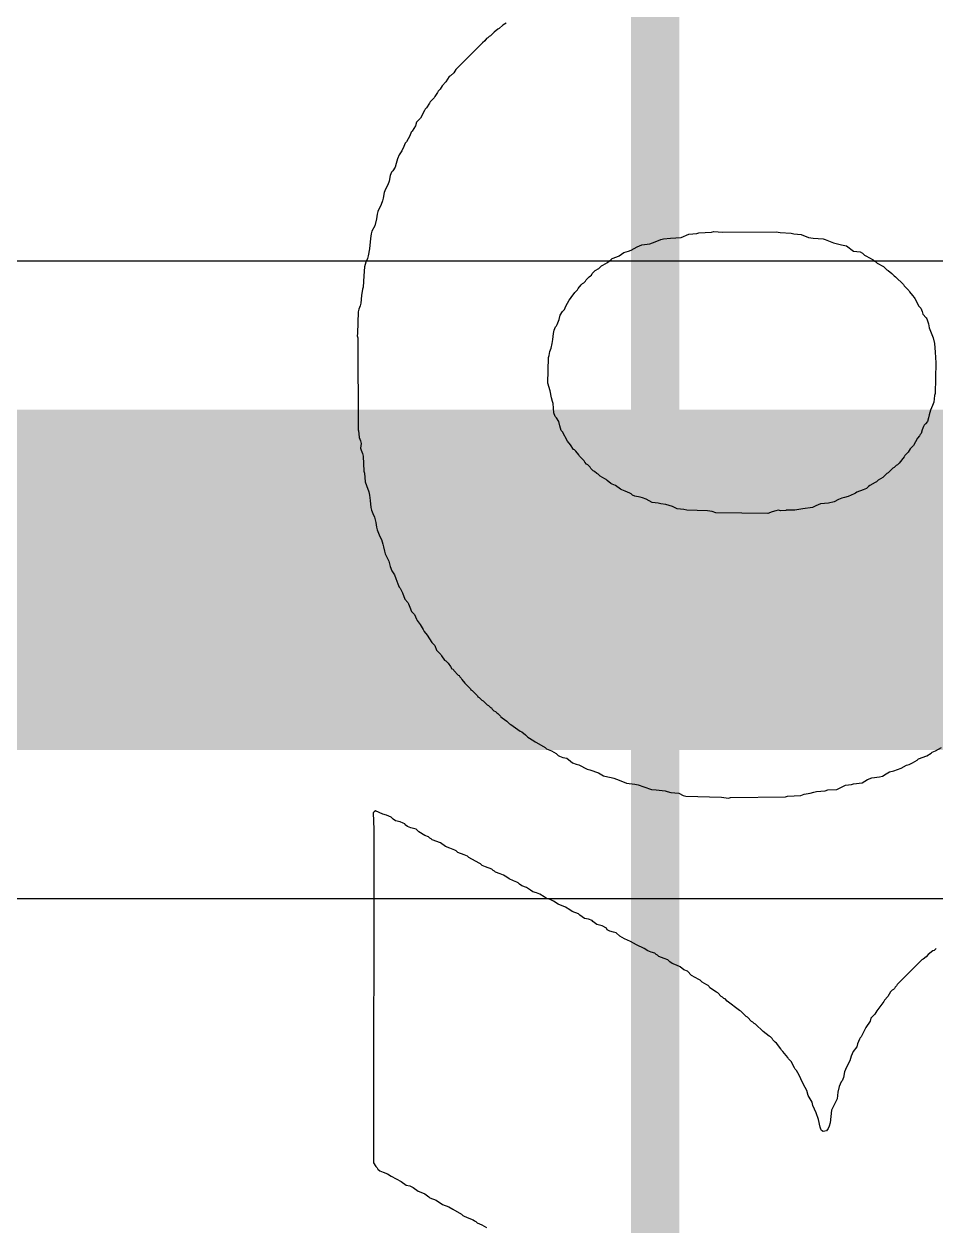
# Model space of a CAD drawing. Header units: inches. Extents: x 0 to 12.7, y -0.1 to 3.5.
# Drawn here: x 0.9085 to 1.0023, y 0.9078 to 1.0315 of the extents above; entities that cross this region are included whole.
import ezdxf

# ---------------------------------------------------------------- set-up
doc = ezdxf.new("R2010")
doc.units = ezdxf.units.IN
doc.header["$MEASUREMENT"] = 0
for name, color, linetype in [('Bottom Overlay', 54, 'Continuous'), ('Top Layer', 1, 'Continuous'), ('Top Overlay', 2, 'Continuous')]:
    doc.layers.add(name, color=color, linetype=linetype)

# ---------------------------------------------------------------- blocks, each defined once
blk = doc.blocks.new('SX1276S8S_T_X1_1')
at = {"layer": 'Top Overlay'}
blk.add_lwpolyline([(0.313, 0.317, 0.005, 0.005, 0), (-0.314, 0.317, 0.005, 0.005, 0)], format="xyseb", dxfattribs=at)

msp = doc.modelspace()

# ---------------------------------------------------------------- linework, layer by layer
at = {"layer": 'Bottom Overlay'}
for p, q in [((0.95772, 1.03134), (0.95737, 1.03099)), ((0.95807, 1.03155), (0.95772, 1.03134)), ((0.95633, 1.03016), (0.95619, 1.03002)), ((0.95647, 1.03023), (0.95633, 1.03016)), ((0.95685, 1.03061), (0.95647, 1.03023)), ((0.95723, 1.03092), (0.95685, 1.03061)), ((0.95737, 1.03099), (0.95723, 1.03092)), ((0.95563, 1.02953), (0.95289, 1.02678)), ((0.95588, 1.02971), (0.95563, 1.02953)), ((0.95605, 1.02995), (0.95588, 1.02971)), ((0.95619, 1.03002), (0.95605, 1.02995)), ((0.95268, 1.02643), (0.95236, 1.02612)), ((0.95289, 1.02678), (0.95268, 1.02643)), ((0.95149, 1.02511), (0.95129, 1.02476)), ((0.95188, 1.0255), (0.95149, 1.02511)), ((0.95222, 1.02605), (0.95188, 1.0255)), ((0.95236, 1.02612), (0.95222, 1.02605)), ((0.95066, 1.02386), (0.95024, 1.02344)), ((0.95073, 1.024), (0.95066, 1.02386)), ((0.95101, 1.02442), (0.95073, 1.024)), ((0.95108, 1.02456), (0.95101, 1.02442)), ((0.95129, 1.02476), (0.95108, 1.02456)), ((0.94975, 1.02268), (0.94968, 1.02254)), ((0.94989, 1.02282), (0.94975, 1.02268)), ((0.95017, 1.0233), (0.94989, 1.02282)), ((0.95024, 1.02344), (0.95017, 1.0233)), ((0.94927, 1.02177), (0.94885, 1.02136)), ((0.94968, 1.02254), (0.94927, 1.02177)), ((0.94829, 1.02031), (0.94815, 1.01996)), ((0.9484, 1.02042), (0.94829, 1.02031)), ((0.94875, 1.02097), (0.9484, 1.02042)), ((0.94885, 1.02136), (0.94875, 1.02097)), ((0.94767, 1.0192), (0.94753, 1.01885)), ((0.94781, 1.01934), (0.94767, 1.0192)), ((0.94815, 1.01996), (0.94781, 1.01934)), ((0.94708, 1.01798), (0.9469, 1.0176)), ((0.94735, 1.0184), (0.94708, 1.01798)), ((0.94753, 1.01885), (0.94735, 1.0184)), ((0.94666, 1.01673), (0.94641, 1.01635)), ((0.94676, 1.01711), (0.94666, 1.01673)), ((0.9469, 1.0176), (0.94676, 1.01711)), ((0.94603, 1.01527), (0.94589, 1.01492)), ((0.94614, 1.01586), (0.94603, 1.01527)), ((0.94628, 1.01621), (0.94614, 1.01586)), ((0.94641, 1.01635), (0.94628, 1.01621)), ((0.94551, 1.01412), (0.94541, 1.01353)), ((0.94565, 1.01447), (0.94551, 1.01412)), ((0.94589, 1.01492), (0.94565, 1.01447)), ((0.9452, 1.0129), (0.94488, 1.01217)), ((0.94534, 1.01325), (0.9452, 1.0129)), ((0.94541, 1.01353), (0.94534, 1.01325)), ((0.94481, 1.01189), (0.94474, 1.01141)), ((0.94488, 1.01217), (0.94481, 1.01189)), ((0.94457, 1.01068), (0.94426, 1.01015)), ((0.94474, 1.01141), (0.94457, 1.01068)), ((0.94412, 1.00939), (0.94401, 1.00831)), ((0.94419, 1.00987), (0.94412, 1.00939)), ((0.94426, 1.01015), (0.94419, 1.00987)), ((0.97285, 1.00883), (0.97341, 1.00904)), ((0.97341, 1.00904), (0.974, 1.00928)), ((0.974, 1.00928), (0.97428, 1.00935)), ((0.97428, 1.00935), (0.97498, 1.00942)), ((0.97498, 1.00942), (0.97609, 1.00949)), ((0.97609, 1.00949), (0.97686, 1.00984)), ((0.97686, 1.00984), (0.97769, 1.00991)), ((0.97769, 1.00991), (0.9779, 1.00998)), ((0.9779, 1.00998), (0.97922, 1.01005)), ((0.97922, 1.01005), (0.97943, 1.01012)), ((0.97943, 1.01012), (0.98033, 1.01005)), ((0.98033, 1.01005), (0.98587, 1.01008)), ((0.98587, 1.01008), (0.98628, 1.01001)), ((0.98628, 1.01001), (0.9874, 1.00994)), ((0.9874, 1.00994), (0.98768, 1.00987)), ((0.98768, 1.00987), (0.98844, 1.00981)), ((0.98844, 1.00981), (0.98917, 1.00949)), ((0.98917, 1.00949), (0.98966, 1.00942)), ((0.98966, 1.00942), (0.9907, 1.00935)), ((0.9907, 1.00935), (0.99091, 1.00928)), ((0.99091, 1.00928), (0.99126, 1.00914)), ((0.99126, 1.00914), (0.99175, 1.00894)), ((0.94401, 1.00831), (0.94387, 1.00761)), ((0.96969, 1.00761), (0.97018, 1.00796)), ((0.97018, 1.00796), (0.97066, 1.0081)), ((0.97066, 1.0081), (0.97094, 1.00817)), ((0.97094, 1.00817), (0.97157, 1.00852)), ((0.97157, 1.00852), (0.97205, 1.00873)), ((0.97205, 1.00873), (0.97285, 1.00883)), ((0.99175, 1.00894), (0.99258, 1.00873)), ((0.99258, 1.00873), (0.9931, 1.00862)), ((0.9931, 1.00862), (0.99383, 1.0081)), ((0.99383, 1.0081), (0.99449, 1.008)), ((0.99449, 1.008), (0.99474, 1.00789)), ((0.99474, 1.00789), (0.99495, 1.00768)), ((0.94363, 1.00695), (0.94349, 1.00647)), ((0.94381, 1.00734), (0.94363, 1.00695)), ((0.94387, 1.00761), (0.94381, 1.00734)), ((0.9676, 1.00629), (0.96788, 1.00657)), ((0.96788, 1.00657), (0.96802, 1.00664)), ((0.96802, 1.00664), (0.96851, 1.00692)), ((0.96851, 1.00692), (0.96889, 1.00723)), ((0.96889, 1.00723), (0.96899, 1.00734)), ((0.96899, 1.00734), (0.96945, 1.00751)), ((0.96945, 1.00751), (0.96969, 1.00761)), ((0.99495, 1.00768), (0.99509, 1.00761)), ((0.99509, 1.00761), (0.99585, 1.0072)), ((0.99585, 1.0072), (0.99599, 1.00706)), ((0.99599, 1.00706), (0.99613, 1.00699)), ((0.99613, 1.00699), (0.99627, 1.00685)), ((0.99627, 1.00685), (0.99689, 1.0065)), ((0.94342, 1.00556), (0.94335, 1.00438)), ((0.94349, 1.00647), (0.94342, 1.00556)), ((0.96631, 1.00514), (0.96663, 1.00546)), ((0.96663, 1.00546), (0.96677, 1.00553)), ((0.96677, 1.00553), (0.96687, 1.00563)), ((0.96687, 1.00563), (0.96694, 1.00577)), ((0.96694, 1.00577), (0.96725, 1.00608)), ((0.96725, 1.00608), (0.9676, 1.00629)), ((0.99689, 1.0065), (0.99724, 1.00615)), ((0.99724, 1.00615), (0.99738, 1.00608)), ((0.99738, 1.00608), (0.99776, 1.00577)), ((0.99776, 1.00577), (0.99801, 1.00553)), ((0.99801, 1.00553), (0.99815, 1.00546)), ((0.99815, 1.00546), (0.99895, 1.00466)), ((0.94328, 1.00417), (0.94318, 1.00351)), ((0.94335, 1.00438), (0.94328, 1.00417)), ((0.96513, 1.00382), (0.96541, 1.0041)), ((0.96541, 1.0041), (0.96548, 1.00424)), ((0.96548, 1.00424), (0.96579, 1.00462)), ((0.96579, 1.00462), (0.96593, 1.00476)), ((0.96593, 1.00476), (0.96607, 1.00483)), ((0.96607, 1.00483), (0.96624, 1.005)), ((0.96624, 1.005), (0.96631, 1.00514)), ((0.99895, 1.00466), (0.99902, 1.00452)), ((0.99902, 1.00452), (0.9995, 1.00403)), ((0.94318, 1.00351), (0.94311, 1.00274)), ((0.96423, 1.00243), (0.96457, 1.00306)), ((0.96457, 1.00306), (0.96471, 1.0032)), ((0.96471, 1.0032), (0.96478, 1.00333)), ((0.96478, 1.00333), (0.96513, 1.00382)), ((0.9995, 1.00403), (0.99957, 1.00389)), ((0.99957, 1.00389), (0.99989, 1.00351)), ((0.99989, 1.00351), (1.00006, 1.00333)), ((1.00006, 1.00333), (1.00013, 1.0032)), ((1.00013, 1.0032), (1.00055, 1.00243)), ((0.94283, 1.00184), (0.94276, 0.99961)), ((0.9429, 1.00212), (0.94283, 1.00184)), ((0.94304, 1.00246), (0.9429, 1.00212)), ((0.94311, 1.00274), (0.94304, 1.00246)), ((0.96364, 1.00149), (0.96388, 1.00187)), ((0.96388, 1.00187), (0.96409, 1.00208)), ((0.96409, 1.00208), (0.96423, 1.00243)), ((1.00055, 1.00243), (1.00076, 1.00222)), ((1.00076, 1.00222), (1.0009, 1.00187)), ((1.0009, 1.00187), (1.00097, 1.00159)), ((1.00097, 1.00159), (1.00128, 1.00121)), ((0.96315, 1.00031), (0.96325, 1.00041)), ((0.96325, 1.00041), (0.96332, 1.00055)), ((0.96332, 1.00055), (0.96353, 1.00104)), ((0.96353, 1.00104), (0.96364, 1.00149)), ((1.00128, 1.00121), (1.00138, 1.00111)), ((1.00138, 1.00111), (1.00152, 1.00062)), ((1.00152, 1.00062), (1.00159, 1.0002)), ((0.94276, 0.99961), (0.94273, 0.99937)), ((0.94273, 0.99937), (0.9428, 0.99916)), ((0.9428, 0.99916), (0.94283, 0.98966)), ((0.96287, 0.99899), (0.96294, 0.99961)), ((0.96294, 0.99961), (0.96301, 0.99996)), ((0.96301, 0.99996), (0.96315, 1.00031)), ((1.00159, 1.0002), (1.00201, 0.99916)), ((1.00201, 0.99916), (1.00215, 0.9986)), ((0.96256, 0.99777), (0.9627, 0.99812)), ((0.9627, 0.99812), (0.9628, 0.99857)), ((0.9628, 0.99857), (0.96287, 0.99899)), ((1.00215, 0.9986), (1.00222, 0.9977)), ((0.96235, 0.9945), (0.96242, 0.99714)), ((0.96242, 0.99714), (0.96249, 0.99735)), ((0.96249, 0.99735), (0.96256, 0.99777)), ((1.00222, 0.9977), (1.00229, 0.99659)), ((1.00229, 0.99659), (1.00222, 0.99345)), ((0.96259, 0.9937), (0.96235, 0.9945)), ((0.96273, 0.993), (0.96259, 0.9937)), ((0.96284, 0.99262), (0.96273, 0.993)), ((1.00215, 0.99325), (1.00208, 0.99255)), ((1.00222, 0.99345), (1.00215, 0.99325)), ((0.9629, 0.99241), (0.96284, 0.99262)), ((0.96297, 0.99144), (0.9629, 0.99241)), ((1.00173, 0.99171), (1.00159, 0.99123)), ((1.00194, 0.9922), (1.00173, 0.99171)), ((1.00208, 0.99255), (1.00194, 0.9922)), ((0.96311, 0.99109), (0.96297, 0.99144)), ((0.96325, 0.99095), (0.96311, 0.99109)), ((0.9635, 0.99057), (0.96325, 0.99095)), ((0.9636, 0.99011), (0.9635, 0.99057)), ((1.00142, 0.99057), (1.00124, 0.99032)), ((1.00152, 0.99095), (1.00142, 0.99057)), ((1.00159, 0.99123), (1.00152, 0.99095)), ((0.94283, 0.98966), (0.94287, 0.98963)), ((0.94287, 0.98963), (0.94294, 0.98893)), ((0.96374, 0.98963), (0.9636, 0.99011)), ((0.96388, 0.98949), (0.96374, 0.98963)), ((0.9644, 0.98855), (0.96388, 0.98949)), ((1.00079, 0.98931), (1.00069, 0.98921)), ((1.0009, 0.9897), (1.00079, 0.98931)), ((1.00103, 0.99004), (1.0009, 0.9897)), ((1.0011, 0.99018), (1.00103, 0.99004)), ((1.00124, 0.99032), (1.0011, 0.99018)), ((0.94294, 0.98893), (0.94307, 0.98858)), ((0.94307, 0.98858), (0.94314, 0.98831)), ((0.94314, 0.98831), (0.94307, 0.98782)), ((0.96471, 0.98817), (0.9644, 0.98855)), ((0.96499, 0.98768), (0.96471, 0.98817)), ((0.99999, 0.9881), (0.99964, 0.98775)), ((1.00041, 0.98886), (0.99999, 0.9881)), ((1.00062, 0.98907), (1.00041, 0.98886)), ((1.00069, 0.98921), (1.00062, 0.98907)), ((0.94307, 0.98782), (0.94314, 0.98761)), ((0.94314, 0.98761), (0.94328, 0.98726)), ((0.94328, 0.98726), (0.94335, 0.98698)), ((0.94335, 0.98698), (0.94342, 0.98545)), ((0.9651, 0.98764), (0.96499, 0.98768)), ((0.96524, 0.9875), (0.9651, 0.98764)), ((0.96555, 0.98712), (0.96524, 0.9875)), ((0.96562, 0.98698), (0.96555, 0.98712)), ((0.96611, 0.9865), (0.96562, 0.98698)), ((0.99902, 0.98691), (0.99853, 0.98629)), ((0.99909, 0.98705), (0.99902, 0.98691)), ((0.99943, 0.9874), (0.99909, 0.98705)), ((0.99964, 0.98775), (0.99943, 0.9874)), ((0.96618, 0.98636), (0.96611, 0.9865)), ((0.96635, 0.98618), (0.96618, 0.98636)), ((0.96649, 0.98611), (0.96635, 0.98618)), ((0.96673, 0.98587), (0.96649, 0.98611)), ((0.9668, 0.98573), (0.96673, 0.98587)), ((0.96704, 0.98549), (0.9668, 0.98573)), ((0.99787, 0.98577), (0.99738, 0.98528)), ((0.99801, 0.98584), (0.99787, 0.98577)), ((0.99822, 0.98604), (0.99801, 0.98584)), ((0.99836, 0.98611), (0.99822, 0.98604)), ((0.99853, 0.98629), (0.99836, 0.98611)), ((0.94342, 0.98545), (0.94349, 0.98524)), ((0.94349, 0.98524), (0.94356, 0.98434)), ((0.94356, 0.98434), (0.9437, 0.98399)), ((0.96718, 0.98542), (0.96704, 0.98549)), ((0.96739, 0.98521), (0.96718, 0.98542)), ((0.96753, 0.98514), (0.96739, 0.98521)), ((0.96774, 0.98493), (0.96753, 0.98514)), ((0.96823, 0.98465), (0.96774, 0.98493)), ((0.96837, 0.98458), (0.96823, 0.98465)), ((0.96847, 0.98448), (0.96837, 0.98458)), ((0.96885, 0.98417), (0.96847, 0.98448)), ((0.99606, 0.9843), (0.9955, 0.98396)), ((0.9962, 0.98437), (0.99606, 0.9843)), ((0.99634, 0.98451), (0.9962, 0.98437)), ((0.99683, 0.98479), (0.99634, 0.98451)), ((0.99724, 0.98521), (0.99683, 0.98479)), ((0.99738, 0.98528), (0.99724, 0.98521)), ((0.9437, 0.98399), (0.94394, 0.98333)), ((0.94394, 0.98333), (0.94401, 0.98298)), ((0.96899, 0.9841), (0.96885, 0.98417)), ((0.96934, 0.98396), (0.96899, 0.9841)), ((0.96983, 0.98361), (0.96934, 0.98396)), ((0.96997, 0.98354), (0.96983, 0.98361)), ((0.97032, 0.9834), (0.96997, 0.98354)), ((0.9708, 0.98319), (0.97032, 0.9834)), ((0.97094, 0.98312), (0.9708, 0.98319)), ((0.97108, 0.98298), (0.97094, 0.98312)), ((0.9939, 0.98312), (0.99328, 0.98284)), ((0.99404, 0.98319), (0.9939, 0.98312)), ((0.99415, 0.9833), (0.99404, 0.98319)), ((0.99481, 0.98354), (0.99415, 0.9833)), ((0.99516, 0.98368), (0.99481, 0.98354)), ((0.99536, 0.98389), (0.99516, 0.98368)), ((0.9955, 0.98396), (0.99536, 0.98389)), ((0.94401, 0.98298), (0.94408, 0.98243)), ((0.94408, 0.98243), (0.94415, 0.98173)), ((0.97132, 0.98288), (0.97108, 0.98298)), ((0.97185, 0.98277), (0.97132, 0.98288)), ((0.97212, 0.9827), (0.97185, 0.98277)), ((0.97247, 0.98256), (0.97212, 0.9827)), ((0.9731, 0.98222), (0.97247, 0.98256)), ((0.97372, 0.98215), (0.9731, 0.98222)), ((0.974, 0.98208), (0.97372, 0.98215)), ((0.97449, 0.98201), (0.974, 0.98208)), ((0.97519, 0.9818), (0.97449, 0.98201)), ((0.98994, 0.98187), (0.98959, 0.98173)), ((0.99042, 0.98208), (0.98994, 0.98187)), ((0.99126, 0.98215), (0.99042, 0.98208)), ((0.99182, 0.98229), (0.99126, 0.98215)), ((0.99227, 0.98253), (0.99182, 0.98229)), ((0.99262, 0.98267), (0.99227, 0.98253)), ((0.99289, 0.98274), (0.99262, 0.98267)), ((0.99328, 0.98284), (0.99289, 0.98274)), ((0.94415, 0.98173), (0.94422, 0.98145)), ((0.94422, 0.98145), (0.94436, 0.9811)), ((0.94436, 0.9811), (0.94454, 0.98072)), ((0.94454, 0.98072), (0.94467, 0.98016)), ((0.97567, 0.98159), (0.97519, 0.9818)), ((0.97637, 0.98152), (0.97567, 0.98159)), ((0.97665, 0.98145), (0.97637, 0.98152)), ((0.9788, 0.98138), (0.97665, 0.98145)), ((0.97929, 0.98131), (0.9788, 0.98138)), ((0.97964, 0.98117), (0.97929, 0.98131)), ((0.985, 0.9811), (0.97964, 0.98117)), ((0.98545, 0.98128), (0.985, 0.9811)), ((0.98583, 0.98138), (0.98545, 0.98128)), ((0.98611, 0.98145), (0.98583, 0.98138)), ((0.98632, 0.98138), (0.98611, 0.98145)), ((0.98684, 0.98142), (0.98632, 0.98138)), ((0.98688, 0.98145), (0.98684, 0.98142)), ((0.98778, 0.98145), (0.98688, 0.98145)), ((0.98861, 0.98159), (0.98778, 0.98145)), ((0.98959, 0.98173), (0.98861, 0.98159)), ((0.94467, 0.98016), (0.94474, 0.97968)), ((0.94474, 0.97968), (0.94481, 0.9794)), ((0.94481, 0.9794), (0.94506, 0.97874)), ((0.94506, 0.97874), (0.94523, 0.97842)), ((0.94523, 0.97842), (0.94537, 0.97794)), ((0.94537, 0.97794), (0.94544, 0.97766)), ((0.94544, 0.97766), (0.94554, 0.97721)), ((0.94554, 0.97721), (0.94561, 0.97693)), ((0.94561, 0.97693), (0.946, 0.9762)), ((0.946, 0.9762), (0.94614, 0.97564)), ((0.94614, 0.97564), (0.94631, 0.97519)), ((0.94631, 0.97519), (0.94659, 0.97477)), ((0.94659, 0.97477), (0.94673, 0.97442)), ((0.94673, 0.97442), (0.94694, 0.97387)), ((0.94694, 0.97387), (0.94708, 0.97352)), ((0.94708, 0.97352), (0.94718, 0.97342)), ((0.94718, 0.97342), (0.94739, 0.97293)), ((0.94739, 0.97293), (0.94763, 0.97227)), ((0.94763, 0.97227), (0.94795, 0.97195)), ((0.94795, 0.97195), (0.94801, 0.97181)), ((0.94801, 0.97181), (0.94815, 0.97147)), ((0.94815, 0.97147), (0.94833, 0.97101)), ((0.94833, 0.97101), (0.94864, 0.9707)), ((0.94864, 0.9707), (0.94885, 0.97021)), ((0.94885, 0.97021), (0.94892, 0.97008)), ((0.94892, 0.97008), (0.94923, 0.96969)), ((0.94923, 0.96969), (0.94955, 0.96917)), ((0.94955, 0.96917), (0.94962, 0.96896)), ((0.94962, 0.96896), (0.94993, 0.96858)), ((0.94993, 0.96858), (0.95042, 0.96781)), ((0.95042, 0.96781), (0.95073, 0.9675)), ((0.95073, 0.9675), (0.9509, 0.96705)), ((0.9509, 0.96705), (0.95135, 0.9666)), ((0.95135, 0.9666), (0.95142, 0.96646)), ((0.95142, 0.96646), (0.95174, 0.966)), ((0.95174, 0.966), (0.95188, 0.96594)), ((0.95188, 0.96594), (0.95212, 0.96569)), ((0.95212, 0.96569), (0.95233, 0.96534)), ((0.95233, 0.96534), (0.9525, 0.9651)), ((0.9525, 0.9651), (0.95261, 0.96507)), ((0.95261, 0.96507), (0.95268, 0.96493)), ((0.95268, 0.96493), (0.95313, 0.96447)), ((0.95313, 0.96447), (0.95323, 0.96444)), ((0.95323, 0.96444), (0.9533, 0.9643)), ((0.9533, 0.9643), (0.95344, 0.96416)), ((0.95344, 0.96416), (0.95351, 0.96402)), ((0.95351, 0.96402), (0.95382, 0.96364)), ((0.95382, 0.96364), (0.95442, 0.96305)), ((0.95442, 0.96305), (0.95445, 0.96294)), ((0.95445, 0.96294), (0.95459, 0.96287)), ((0.95459, 0.96287), (0.95511, 0.96235)), ((0.95511, 0.96235), (0.95515, 0.96225)), ((0.95515, 0.96225), (0.95529, 0.96218)), ((0.95529, 0.96218), (0.95556, 0.9619)), ((0.95556, 0.9619), (0.9557, 0.96183)), ((0.9557, 0.96183), (0.95612, 0.96141)), ((0.95612, 0.96141), (0.95626, 0.96134)), ((0.95626, 0.96134), (0.95647, 0.96113)), ((0.95647, 0.96113), (0.95657, 0.9611)), ((0.95657, 0.9611), (0.95664, 0.96096)), ((0.95664, 0.96096), (0.95682, 0.96079)), ((0.95682, 0.96079), (0.95696, 0.96072)), ((0.95696, 0.96072), (0.9571, 0.96058)), ((0.9571, 0.96058), (0.95723, 0.96051)), ((0.95723, 0.96051), (0.95748, 0.96026)), ((0.95748, 0.96026), (0.95751, 0.96016)), ((0.95751, 0.96016), (0.95765, 0.96009)), ((0.95765, 0.96009), (0.95814, 0.95974)), ((0.95814, 0.95974), (0.95842, 0.95946)), ((0.95842, 0.95946), (0.95856, 0.95939)), ((0.95856, 0.95939), (0.95953, 0.9587)), ((0.95953, 0.9587), (0.95967, 0.95863)), ((0.95967, 0.95863), (0.96005, 0.95832)), ((0.96005, 0.95832), (0.9603, 0.95807)), ((0.9603, 0.95807), (0.96092, 0.95772)), ((0.96092, 0.95772), (0.96106, 0.95759)), ((0.96106, 0.95759), (0.9612, 0.95752)), ((0.9612, 0.95752), (0.9621, 0.95703)), ((0.9621, 0.95703), (0.96224, 0.95689)), ((0.96224, 0.95689), (0.96273, 0.95668)), ((0.96273, 0.95668), (0.96322, 0.9564)), ((0.96322, 0.9564), (0.96343, 0.95619)), ((0.96343, 0.95619), (0.96357, 0.95612)), ((0.96357, 0.95612), (0.96391, 0.95599)), ((0.96391, 0.95599), (0.96433, 0.95592)), ((0.96433, 0.95592), (0.96471, 0.9556)), ((1.00037, 0.95571), (1.00051, 0.95585)), ((1.00051, 0.95585), (1.00138, 0.95616)), ((1.00138, 0.95616), (1.0018, 0.95644)), ((1.0018, 0.95644), (1.0019, 0.95654)), ((1.0019, 0.95654), (1.00225, 0.95668)), ((1.00225, 0.95668), (1.00288, 0.95703)), ((0.96471, 0.9556), (0.96489, 0.95543)), ((0.96489, 0.95543), (0.96527, 0.95532)), ((0.96527, 0.95532), (0.96555, 0.95525)), ((0.96555, 0.95525), (0.96642, 0.9548)), ((0.96642, 0.9548), (0.9667, 0.95473)), ((0.9667, 0.95473), (0.96757, 0.95442)), ((0.99752, 0.95452), (0.99797, 0.95463)), ((0.99797, 0.95463), (0.99874, 0.95491)), ((0.99874, 0.95491), (0.99926, 0.95522)), ((0.99926, 0.95522), (0.99954, 0.95529)), ((0.99954, 0.95529), (0.99989, 0.95543)), ((0.99989, 0.95543), (1.00037, 0.95571)), ((0.96757, 0.95442), (0.96809, 0.95411)), ((0.96809, 0.95411), (0.96854, 0.954)), ((0.96854, 0.954), (0.96889, 0.95393)), ((0.96889, 0.95393), (0.96917, 0.95386)), ((0.96917, 0.95386), (0.96972, 0.95365)), ((0.96972, 0.95365), (0.97045, 0.95334)), ((0.99383, 0.95327), (0.9947, 0.95338)), ((0.9947, 0.95338), (0.99526, 0.95372)), ((0.99526, 0.95372), (0.99571, 0.9539)), ((0.99571, 0.9539), (0.99651, 0.954)), ((0.99651, 0.954), (0.99679, 0.95407)), ((0.99679, 0.95407), (0.99717, 0.95432)), ((0.99717, 0.95432), (0.99752, 0.95452)), ((0.97045, 0.95334), (0.97132, 0.95324)), ((0.97132, 0.95324), (0.97167, 0.95317)), ((0.97167, 0.95317), (0.97223, 0.95296)), ((0.97223, 0.95296), (0.97303, 0.95271)), ((0.97303, 0.95271), (0.97352, 0.95265)), ((0.97352, 0.95265), (0.97442, 0.95258)), ((0.97442, 0.95258), (0.97463, 0.95251)), ((0.97463, 0.95251), (0.97501, 0.9524)), ((0.97501, 0.9524), (0.97585, 0.95233)), ((0.97585, 0.95233), (0.9763, 0.95209)), ((0.98841, 0.95209), (0.98875, 0.95223)), ((0.98875, 0.95223), (0.98935, 0.95233)), ((0.98935, 0.95233), (0.98973, 0.95244)), ((0.98973, 0.95244), (0.99001, 0.95251)), ((0.99001, 0.95251), (0.99091, 0.95258)), ((0.99091, 0.95258), (0.99119, 0.95265)), ((0.99119, 0.95265), (0.99209, 0.95271)), ((0.99209, 0.95271), (0.993, 0.95313)), ((0.993, 0.95313), (0.99362, 0.9532)), ((0.99362, 0.9532), (0.99383, 0.95327)), ((0.9763, 0.95209), (0.97658, 0.95202)), ((0.97658, 0.95202), (0.98023, 0.95191)), ((0.98023, 0.95191), (0.98096, 0.95181)), ((0.98096, 0.95181), (0.98117, 0.95188)), ((0.98117, 0.95188), (0.98681, 0.95195)), ((0.98681, 0.95195), (0.98701, 0.95202)), ((0.98701, 0.95202), (0.98841, 0.95209)), ((0.9445, 0.95042), (0.9444, 0.95031)), ((0.9444, 0.95031), (0.94447, 0.94857)), ((0.94464, 0.95049), (0.9445, 0.95042)), ((0.94537, 0.95018), (0.94464, 0.95049)), ((0.94575, 0.95007), (0.94537, 0.95018)), ((0.94624, 0.94986), (0.94575, 0.95007)), ((0.94645, 0.94965), (0.94624, 0.94986)), ((0.94669, 0.94948), (0.94645, 0.94965)), ((0.94447, 0.94857), (0.94443, 0.91431)), ((0.94715, 0.94937), (0.94669, 0.94948)), ((0.94749, 0.94924), (0.94715, 0.94937)), ((0.94763, 0.94917), (0.94749, 0.94924)), ((0.94767, 0.94906), (0.94763, 0.94917)), ((0.94791, 0.94889), (0.94767, 0.94906)), ((0.94826, 0.94875), (0.94791, 0.94889)), ((0.94881, 0.94861), (0.94826, 0.94875)), ((0.94909, 0.94833), (0.94881, 0.94861)), ((0.94972, 0.94798), (0.94909, 0.94833)), ((0.95007, 0.94784), (0.94972, 0.94798)), ((0.95021, 0.94771), (0.95007, 0.94784)), ((0.95035, 0.94764), (0.95021, 0.94771)), ((0.95045, 0.94753), (0.95035, 0.94764)), ((0.95132, 0.94722), (0.95045, 0.94753)), ((0.95184, 0.94684), (0.95132, 0.94722)), ((0.95229, 0.94666), (0.95184, 0.94684)), ((0.95278, 0.94645), (0.95229, 0.94666)), ((0.95292, 0.94638), (0.95278, 0.94645)), ((0.95309, 0.94621), (0.95292, 0.94638)), ((0.95376, 0.94597), (0.95309, 0.94621)), ((0.9541, 0.94583), (0.95376, 0.94597)), ((0.95424, 0.94569), (0.9541, 0.94583)), ((0.95529, 0.94513), (0.95424, 0.94569)), ((0.95543, 0.94506), (0.95529, 0.94513)), ((0.9556, 0.94489), (0.95543, 0.94506)), ((0.95595, 0.94475), (0.9556, 0.94489)), ((0.95661, 0.9445), (0.95595, 0.94475)), ((0.95675, 0.94437), (0.95661, 0.9445)), ((0.95689, 0.9443), (0.95675, 0.94437)), ((0.95699, 0.94419), (0.95689, 0.9443)), ((0.95744, 0.94402), (0.95699, 0.94419)), ((0.95779, 0.94388), (0.95744, 0.94402)), ((0.95814, 0.94367), (0.95779, 0.94388)), ((0.95838, 0.9435), (0.95814, 0.94367)), ((0.95883, 0.94332), (0.95838, 0.9435)), ((0.95918, 0.94318), (0.95883, 0.94332)), ((0.95932, 0.94311), (0.95918, 0.94318)), ((0.95946, 0.94297), (0.95932, 0.94311)), ((0.9597, 0.9428), (0.95946, 0.94297)), ((0.96016, 0.94263), (0.9597, 0.9428)), ((0.96057, 0.94235), (0.96016, 0.94263)), ((0.96082, 0.94217), (0.96057, 0.94235)), ((0.9612, 0.94207), (0.96082, 0.94217)), ((0.96155, 0.94193), (0.9612, 0.94207)), ((0.96197, 0.94165), (0.96155, 0.94193)), ((0.96231, 0.94144), (0.96197, 0.94165)), ((0.96259, 0.94137), (0.96231, 0.94144)), ((0.96294, 0.94123), (0.96259, 0.94137)), ((0.96343, 0.94089), (0.96294, 0.94123)), ((0.96419, 0.94061), (0.96343, 0.94089)), ((0.96461, 0.94033), (0.96419, 0.94061)), ((0.96485, 0.94016), (0.96461, 0.94033)), ((0.96551, 0.93991), (0.96485, 0.94016)), ((0.96565, 0.93977), (0.96551, 0.93991)), ((0.96614, 0.93943), (0.96565, 0.93977)), ((0.96656, 0.93936), (0.96614, 0.93943)), ((0.96691, 0.93922), (0.96656, 0.93936)), ((0.96701, 0.93911), (0.96691, 0.93922)), ((0.96739, 0.9388), (0.96701, 0.93911)), ((0.96795, 0.93866), (0.96739, 0.9388)), ((0.9684, 0.93842), (0.96795, 0.93866)), ((0.96847, 0.93828), (0.9684, 0.93842)), ((0.96875, 0.93814), (0.96847, 0.93828)), ((0.96913, 0.93803), (0.96875, 0.93814)), ((0.96941, 0.93796), (0.96913, 0.93803)), ((0.96976, 0.93762), (0.96941, 0.93796)), ((0.97025, 0.93734), (0.96976, 0.93762)), ((0.97087, 0.93706), (0.97025, 0.93734)), ((0.9715, 0.93671), (0.97087, 0.93706)), ((0.97226, 0.93636), (0.9715, 0.93671)), ((0.97265, 0.93612), (0.97226, 0.93636)), ((0.97299, 0.93598), (0.97265, 0.93612)), ((1.00197, 0.93609), (1.00149, 0.93574)), ((1.00211, 0.93615), (1.00197, 0.93609)), ((1.00232, 0.93636), (1.00211, 0.93615)), ((0.97338, 0.93588), (0.97299, 0.93598)), ((0.97352, 0.93574), (0.97338, 0.93588)), ((0.97366, 0.93567), (0.97352, 0.93574)), ((0.97379, 0.93553), (0.97366, 0.93567)), ((0.97435, 0.93532), (0.97379, 0.93553)), ((0.9747, 0.93518), (0.97435, 0.93532)), ((0.97491, 0.93497), (0.9747, 0.93518)), ((0.97515, 0.9348), (0.97491, 0.93497)), ((1.00086, 0.93518), (0.99832, 0.93264)), ((1.001, 0.93525), (1.00086, 0.93518)), ((1.00131, 0.93549), (1.001, 0.93525)), ((1.00149, 0.93574), (1.00131, 0.93549)), ((0.9756, 0.93462), (0.97515, 0.9348)), ((0.97599, 0.93445), (0.9756, 0.93462)), ((0.97637, 0.93414), (0.97599, 0.93445)), ((0.97672, 0.934), (0.97637, 0.93414)), ((0.97713, 0.93358), (0.97672, 0.934)), ((0.9779, 0.93316), (0.97713, 0.93358)), ((0.97804, 0.93309), (0.9779, 0.93316)), ((0.97825, 0.93288), (0.97804, 0.93309)), ((0.97873, 0.93261), (0.97825, 0.93288)), ((0.97887, 0.93254), (0.97873, 0.93261)), ((0.97898, 0.93243), (0.97887, 0.93254)), ((0.97905, 0.93229), (0.97898, 0.93243)), ((0.99811, 0.93236), (0.99804, 0.93222)), ((0.99825, 0.9325), (0.99811, 0.93236)), ((0.99832, 0.93264), (0.99825, 0.9325)), ((0.97971, 0.93184), (0.97905, 0.93229)), ((0.97985, 0.93177), (0.97971, 0.93184)), ((0.9802, 0.93142), (0.97985, 0.93177)), ((0.98033, 0.93135), (0.9802, 0.93142)), ((0.98047, 0.93121), (0.98033, 0.93135)), ((0.98061, 0.93115), (0.98047, 0.93121)), ((0.98082, 0.93094), (0.98061, 0.93115)), ((0.99735, 0.93139), (0.997, 0.93104)), ((0.99763, 0.93188), (0.99735, 0.93139)), ((0.9978, 0.93205), (0.99763, 0.93188)), ((0.99794, 0.93212), (0.9978, 0.93205)), ((0.99804, 0.93222), (0.99794, 0.93212)), ((0.98207, 0.92996), (0.98082, 0.93094)), ((0.98221, 0.92989), (0.98207, 0.92996)), ((0.98277, 0.92934), (0.98221, 0.92989)), ((0.99623, 0.92993), (0.99603, 0.92958)), ((0.99693, 0.9309), (0.99623, 0.92993)), ((0.997, 0.93104), (0.99693, 0.9309)), ((0.98291, 0.92927), (0.98277, 0.92934)), ((0.98333, 0.92885), (0.98291, 0.92927)), ((0.98347, 0.92878), (0.98333, 0.92885)), ((0.9836, 0.92864), (0.98347, 0.92878)), ((0.98374, 0.92857), (0.9836, 0.92864)), ((0.99554, 0.92888), (0.99509, 0.92822)), ((0.99561, 0.92916), (0.99554, 0.92888)), ((0.99603, 0.92958), (0.99561, 0.92916)), ((0.98451, 0.92781), (0.98374, 0.92857)), ((0.98514, 0.92732), (0.98451, 0.92781)), ((0.99509, 0.92822), (0.9946, 0.92725)), ((0.98527, 0.92725), (0.98514, 0.92732)), ((0.98545, 0.92707), (0.98527, 0.92725)), ((0.98552, 0.92694), (0.98545, 0.92707)), ((0.98576, 0.92669), (0.98552, 0.92694)), ((0.9859, 0.92662), (0.98576, 0.92669)), ((0.98635, 0.92603), (0.9859, 0.92662)), ((0.99415, 0.92624), (0.9938, 0.92575)), ((0.99422, 0.92652), (0.99415, 0.92624)), ((0.99442, 0.927), (0.99422, 0.92652)), ((0.99449, 0.92714), (0.99442, 0.927)), ((0.9946, 0.92725), (0.99449, 0.92714)), ((0.98642, 0.92589), (0.98635, 0.92603)), ((0.98656, 0.92575), (0.98642, 0.92589)), ((0.98705, 0.92513), (0.98656, 0.92575)), ((0.98712, 0.92499), (0.98705, 0.92513)), ((0.9874, 0.92471), (0.98712, 0.92499)), ((0.99359, 0.92527), (0.99345, 0.92478)), ((0.9938, 0.92575), (0.99359, 0.92527)), ((0.98774, 0.92408), (0.9874, 0.92471)), ((0.98781, 0.92394), (0.98774, 0.92408)), ((0.98795, 0.9238), (0.98781, 0.92394)), ((0.98823, 0.92332), (0.98795, 0.9238)), ((0.9931, 0.92415), (0.99289, 0.92367)), ((0.99345, 0.92478), (0.9931, 0.92415)), ((0.98858, 0.92255), (0.98823, 0.92332)), ((0.98886, 0.92206), (0.98858, 0.92255)), ((0.99255, 0.92262), (0.99234, 0.92213)), ((0.99265, 0.92273), (0.99255, 0.92262)), ((0.99279, 0.92307), (0.99265, 0.92273)), ((0.99289, 0.92367), (0.99279, 0.92307)), ((0.989, 0.92172), (0.98886, 0.92206)), ((0.98914, 0.92123), (0.989, 0.92172)), ((0.98955, 0.92053), (0.98914, 0.92123)), ((0.9922, 0.92158), (0.99213, 0.92088)), ((0.99234, 0.92213), (0.9922, 0.92158)), ((0.98962, 0.92019), (0.98955, 0.92053)), ((0.98997, 0.91942), (0.98962, 0.92019)), ((0.99213, 0.92088), (0.99157, 0.9197)), ((0.99022, 0.91876), (0.98997, 0.91942)), ((0.99039, 0.91796), (0.99022, 0.91876)), ((0.99157, 0.9197), (0.9914, 0.91841)), ((0.99046, 0.91775), (0.99039, 0.91796)), ((0.99053, 0.91761), (0.99046, 0.91775)), ((0.9907, 0.91751), (0.99053, 0.91761)), ((0.99105, 0.91758), (0.9907, 0.91751)), ((0.99122, 0.91782), (0.99105, 0.91758)), ((0.99133, 0.91806), (0.99122, 0.91782)), ((0.9914, 0.91841), (0.99133, 0.91806)), ((0.94443, 0.91431), (0.94467, 0.91392)), ((0.94467, 0.91392), (0.94481, 0.91378)), ((0.94481, 0.91378), (0.94488, 0.91365)), ((0.94488, 0.91365), (0.94506, 0.91347)), ((0.94506, 0.91347), (0.94541, 0.91333)), ((0.94541, 0.91333), (0.94586, 0.91316)), ((0.94586, 0.91316), (0.94624, 0.91292)), ((0.94624, 0.91292), (0.94728, 0.91236)), ((0.94728, 0.91236), (0.94777, 0.91201)), ((0.94777, 0.91201), (0.94815, 0.91191)), ((0.94815, 0.91191), (0.9485, 0.91177)), ((0.9485, 0.91177), (0.94902, 0.91138)), ((0.94902, 0.91138), (0.94948, 0.91121)), ((0.94948, 0.91121), (0.94972, 0.91111)), ((0.94972, 0.91111), (0.9501, 0.91079)), ((0.9501, 0.91079), (0.95021, 0.91069)), ((0.95021, 0.91069), (0.95087, 0.91044)), ((0.95087, 0.91044), (0.95153, 0.90999)), ((0.95153, 0.90999), (0.95219, 0.90975)), ((0.95219, 0.90975), (0.95257, 0.90951)), ((0.95257, 0.90951), (0.95348, 0.90902)), ((0.95348, 0.90902), (0.95362, 0.90888)), ((0.95362, 0.90888), (0.95376, 0.90881)), ((0.95376, 0.90881), (0.95424, 0.9086)), ((0.95424, 0.9086), (0.95469, 0.90843)), ((0.95469, 0.90843), (0.9548, 0.90832)), ((0.9548, 0.90832), (0.95494, 0.90825)), ((0.95494, 0.90825), (0.95508, 0.90811)), ((0.95508, 0.90811), (0.95556, 0.90791)), ((0.95556, 0.90791), (0.95605, 0.90763))]:
    msp.add_line(p, q, dxfattribs=at)
at = {"layer": 'Top Layer'}
for p, q in [((1.17219, 1.00706), (0.35205, 1.00706)), ((0.36562, 0.9415), (1.15862, 0.9415))]:
    msp.add_line(p, q, dxfattribs=at)
msp.add_lwpolyline([(0.35205, 0.97428, 0.035, 0.035, 0), (1.17219, 0.97428, 0.035, 0.035, 0)], format="xyseb", dxfattribs=at)

# ---------------------------------------------------------------- block references
at = {"rotation": 270}
msp.add_blockref('SX1276S8S_T_X1_1', (0.65641, 1.128), dxfattribs=at)

doc.saveas('drawing.dxf')
